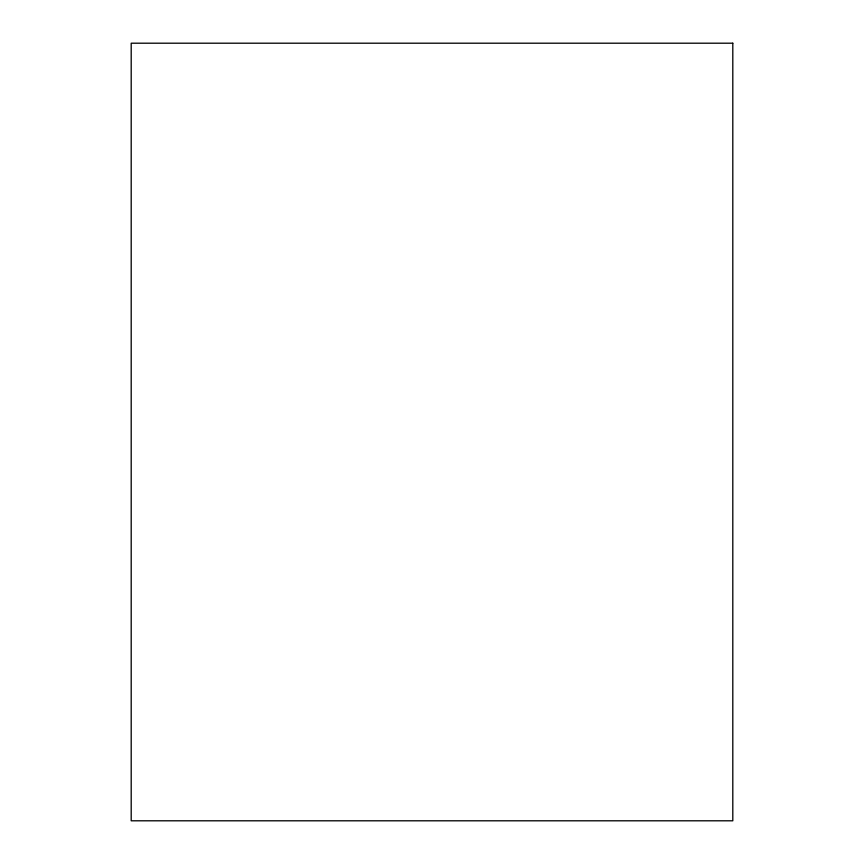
<?xml version="1.0" encoding="UTF-8"?>
<svg xmlns="http://www.w3.org/2000/svg" width="864" height="864" viewBox="0 0 864 864"><rect width="100%" height="100%" fill="white"/><g stroke="black" fill="none" stroke-linecap="round" stroke-linejoin="round"><path stroke-width="1.3" d="M732.802 43.2L131.198 43.2L131.198 820.8L732.802 820.8L732.802 43.2"/></g></svg>
